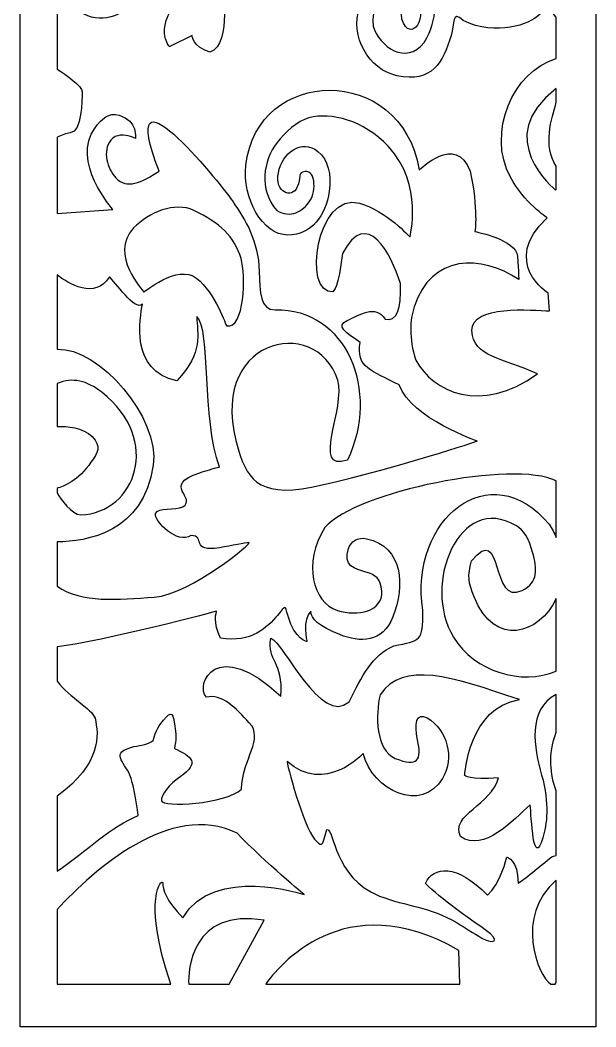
# Model space of a CAD drawing. Header units: centimetres. Extents: x -8.9 to 9, y -14 to 12.6.
# Drawn here: x -8.93 to -1.31, y -14.04 to -0.7 of the extents above; entities that cross this region are included whole.
import ezdxf

# ---------------------------------------------------------------- set-up
doc = ezdxf.new("R2010")
doc.units = ezdxf.units.CM
doc.header["$MEASUREMENT"] = 0
doc.layers.add('layer 1', color=7, linetype='Continuous')

msp = doc.modelspace()

# ---------------------------------------------------------------- linework, layer by layer
at = {"layer": 'layer 1', "color": 177}
for points, knots in [([(-1.30686, 12.6488), (-1.30686, 12.6488), (-8.93285, 12.6488), (-8.93285, 12.6488), (-8.93285, 12.6488), (-8.93285, 12.6488), (-8.93285, -14.04216), (-8.93285, -14.04216), (-8.93285, -14.04216), (-8.93285, -14.04216), (-1.30686, -14.04216), (-1.30686, -14.04216), (-1.30686, -14.04216), (-1.30686, -14.04216), (-1.30686, 12.6488), (-1.30686, 12.6488)], [0, 0, 0, 0, 0.2, 0.2, 0.2, 0.2, 0.4, 0.4, 0.4, 0.4, 0.6, 0.6, 0.6, 0.6, 1, 1, 1, 1]), ([(-8.44311, -3.26502), (-8.44311, -3.26502), (-8.44311, -2.25103), (-8.44311, -2.25103), (-8.44311, -2.25103), (-8.38408, -2.22346), (-8.32178, -2.20049), (-8.26856, -2.19431), (-8.26856, -2.19431), (-8.11183, -2.17616), (-8.11183, -1.75873), (-8.11183, -1.64982), (-8.11183, -1.64982), (-8.11183, -1.57101), (-8.32517, -1.42575), (-8.44311, -1.35144), (-8.44311, -1.35144), (-8.44311, -1.35144), (-8.44311, -0.27759), (-8.44311, -0.27759), (-8.44311, -0.27759), (-8.42477, -0.25977), (-8.40334, -0.25048), (-8.37825, -0.25229), (-8.37825, -0.25229), (-8.02957, -1.1079), (-7.12303, -0.50945), (-7.23212, 0.13777), (-7.23212, 0.13777), (-7.28057, 0.42518), (-7.57312, 0.67201), (-7.82309, 0.57047), (-7.82309, 0.57047), (-7.95831, 0.51554), (-8.00664, 0.41865), (-8.01136, 0.32333), (-8.01136, 0.32333), (-8.02648, 0.0174), (-7.95965, 0.05823), (-7.83611, 0.2291), (-7.83611, 0.2291), (-7.74578, 0.35405), (-7.54293, 0.3343), (-7.46907, 0.22075), (-7.46907, 0.22075), (-7.25953, -0.10156), (-7.83231, -0.63871), (-8.13997, -0.23611), (-8.13997, -0.23611), (-8.3545, 0.04455), (-8.31407, 0.70117), (-8.01721, 0.87565), (-8.01721, 0.87565), (-7.877, 0.95804), (-7.67312, 0.79437), (-7.56734, 0.76374), (-7.56734, 0.76374), (-7.02442, 0.59227), (-6.78322, 1.17679), (-6.67874, 0.50687), (-6.67874, 0.50687), (-6.61306, 0.08566), (-6.45621, 0.02201), (-6.75764, -0.31702), (-6.75764, -0.31702), (-7.19637, -0.81042), (-6.9521, -1.05089), (-6.9521, -1.05089), (-6.9521, -1.05089), (-6.9521, -1.05089), (-6.65434, -0.90569), (-6.65434, -0.90569), (-6.65434, -0.90569), (-6.65434, -0.90569), (-6.65434, -1.05089), (-6.41925, -1.12348), (-6.41925, -1.12348), (-6.26646, -1.07925), (-6.23006, -0.82606), (-6.22492, -0.63503), (-6.22492, -0.63503), (-6.21706, -0.34068), (-6.28506, -0.40676), (-5.97886, -0.46754), (-5.97886, -0.46754), (-5.89538, -0.48412), (-5.78622, -0.50552), (-5.64471, -0.53273), (-5.64471, -0.53273), (-5.18643, -0.54772), (-4.92132, -0.43086), (-4.66973, -0.01169), (-4.66973, -0.01169), (-4.29884, 0.60629), (-4.49478, 1.85725), (-5.40587, 1.77515), (-5.40587, 1.77515), (-5.72626, 1.74629), (-6.01742, 1.30606), (-6.03519, 0.95557), (-6.03519, 0.95557), (-6.05657, 0.53509), (-5.76348, 0.33302), (-5.60432, 0.2196), (-5.60432, 0.2196), (-5.45771, 0.11512), (-4.96164, 0.34785), (-5.36484, 0.54703), (-5.36484, 0.54703), (-5.61513, 0.67065), (-5.75263, 0.74906), (-5.72946, 0.9666), (-5.72946, 0.9666), (-5.67103, 1.51674), (-5.04414, 1.60298), (-4.84373, 1.13447), (-4.84373, 1.13447), (-4.66979, 0.72781), (-4.79705, 0.30892), (-5.08234, 0.04944), (-5.08234, 0.04944), (-5.42619, -0.26337), (-5.72168, -0.20253), (-5.98045, 0.00572), (-5.98045, 0.00572), (-6.478, 0.40618), (-6.50828, 1.15718), (-6.3008, 1.77747), (-6.3008, 1.77747), (-6.11378, 2.33658), (-5.68682, 2.50785), (-5.21492, 2.66637), (-5.21492, 2.66637), (-4.93474, 2.76046), (-4.82561, 2.78992), (-4.53058, 2.73638), (-4.53058, 2.73638), (-3.77608, 2.59939), (-2.86172, 2.17777), (-2.86172, 1.94381), (-2.86172, 1.94381), (-3.62966, 2.43385), (-4.56997, 1.99826), (-4.52296, 1.79863), (-4.52296, 1.79863), (-3.97444, 1.61713), (-4.20951, 1.34488), (-4.20951, 1.34488), (-4.20951, 1.34488), (-4.20951, 1.34488), (-4.05279, 1.32672), (-3.64533, 1.18152), (-3.64533, 1.18152), (-3.84121, 0.89796), (-3.61625, 0.09369), (-3.50844, -0.24459), (-3.50844, -0.24459), (-3.46675, -0.37544), (-3.43914, -0.42453), (-3.44275, -0.56089), (-3.44275, -0.56089), (-3.4458, -0.67372), (-3.47442, -0.83253), (-3.58263, -0.99644), (-3.58263, -0.99644), (-3.81772, -1.30498), (-4.17817, -1.05089), (-4.25652, -0.77864), (-4.25652, -0.77864), (-4.27929, -0.56767), (-4.2114, -0.48438), (-4.13279, -0.48061), (-4.13279, -0.48061), (-3.94257, -0.47147), (-3.88578, -0.48623), (-3.87672, -0.68614), (-3.87672, -0.68614), (-3.76447, -1.02955), (-3.48813, -0.65452), (-3.71415, -0.38347), (-3.71415, -0.38347), (-3.95546, -0.09403), (-4.30163, -0.17114), (-4.43384, -0.53015), (-4.43384, -0.53015), (-4.57388, -0.91033), (-4.30891, -1.35965), (-3.94156, -1.43715), (-3.94156, -1.43715), (-3.47372, -1.53587), (-3.33164, -1.25799), (-3.2251, -0.90324), (-3.2251, -0.90324), (-3.18032, -0.75403), (-3.21365, -0.55593), (-3.06591, -0.70664), (-3.06591, -0.70664), (-2.62246, -0.92021), (-2.17999, -0.75253), (-2.06246, -0.63344), (-2.06246, -0.63344), (-1.99526, -0.56537), (-1.89667, -0.55994), (-1.83159, -0.66163), (-1.83159, -0.66163), (-1.83159, -0.66163), (-1.83159, -1.2094), (-1.83159, -1.2094), (-1.83159, -1.2094), (-2.40402, -1.37504), (-2.75682, -2.19286), (-2.43929, -2.78165), (-2.43929, -2.78165), (-2.26043, -3.11332), (-1.95275, -3.3196), (-1.95275, -3.3196), (-1.95275, -3.3196), (-2.57963, -3.91853), (-1.93708, -4.31782), (-1.93708, -4.31782), (-1.93708, -4.31782), (-1.93708, -4.31782), (-1.9214, -4.55377), (-1.9214, -4.55377), (-1.9214, -4.55377), (-2.14622, -4.54245), (-2.96545, -4.47405), (-2.94888, -4.81521), (-2.94888, -4.81521), (-2.93153, -5.16982), (-2.54277, -5.17669), (-2.07813, -5.38865), (-2.07813, -5.38865), (-2.84605, -5.93315), (-3.45726, -5.6246), (-3.69234, -5.20717), (-3.69234, -5.20717), (-3.78638, -4.9077), (-3.77021, -4.67458), (-3.71329, -4.50018), (-3.71329, -4.50018), (-3.48451, -3.79924), (-2.83103, -3.80715), (-2.32887, -4.13632), (-2.32887, -4.13632), (-2.32887, -4.13632), (-2.32887, -4.04559), (-2.34456, -3.82778), (-2.34456, -3.82778), (-2.36023, -3.60999), (-2.90875, -3.5011), (-2.90875, -3.5011), (-2.90875, -3.5011), (-2.90875, -3.5011), (-2.86172, -3.21069), (-2.97143, -2.70251), (-2.97143, -2.70251), (-3.15949, -2.19431), (-3.64533, -2.68436), (-3.64533, -2.68436), (-3.64533, -2.68436), (-3.89104, -1.26146), (-5.79851, -1.31378), (-5.94375, -2.62709), (-5.94375, -2.62709), (-5.99081, -3.05275), (-5.72628, -3.54835), (-5.38514, -3.54891), (-5.38514, -3.54891), (-5.07226, -3.54944), (-4.88553, -3.28764), (-4.83949, -2.96993), (-4.83949, -2.96993), (-4.80672, -2.74387), (-4.85251, -2.54755), (-4.98797, -2.43992), (-4.98797, -2.43992), (-5.20337, -2.26877), (-5.46153, -2.45974), (-5.51264, -2.72274), (-5.51264, -2.72274), (-5.56344, -2.98357), (-5.33079, -3.07754), (-5.26222, -2.91116), (-5.26222, -2.91116), (-5.21148, -2.788), (-5.25083, -2.73861), (-5.1919, -2.71513), (-5.1919, -2.71513), (-5.01766, -2.64572), (-5.00424, -2.96364), (-5.09466, -3.09674), (-5.09466, -3.09674), (-5.18707, -3.23273), (-5.35451, -3.33342), (-5.53449, -3.22227), (-5.53449, -3.22227), (-5.77187, -2.94666), (-5.71677, -2.55949), (-5.53034, -2.32328), (-5.53034, -2.32328), (-5.42127, -2.18508), (-5.26652, -2.03774), (-5.10772, -1.99526), (-5.10772, -1.99526), (-4.81298, -1.91636), (-4.38885, -2.02556), (-4.05279, -2.37581), (-4.05279, -2.37581), (-3.58263, -2.88401), (-3.77071, -3.57369), (-3.77071, -3.57369), (-3.77071, -3.57369), (-3.77071, -3.57369), (-4.08148, -3.22819), (-4.43733, -3.12695), (-4.43733, -3.12695), (-5.00525, -2.9654), (-5.20007, -4.33137), (-4.78937, -4.29968), (-4.78937, -4.29968), (-4.78937, -4.29968), (-4.71102, -4.24523), (-4.66401, -3.79148), (-4.66401, -3.79148), (-4.33489, -3.1744), (-4.02145, -3.79148), (-3.89607, -4.19078), (-3.89607, -4.19078), (-3.8804, -4.53563), (-3.9431, -4.69897), (-4.0998, -4.66268), (-4.0998, -4.66268), (-4.22518, -4.46302), (-4.44459, -4.60822), (-4.60131, -4.68082), (-4.60131, -4.68082), (-4.75803, -4.75343), (-4.61698, -4.84418), (-4.42892, -4.97122), (-4.42892, -4.97122), (-4.49162, -5.2979), (-4.2722, -5.35236), (-3.91174, -5.53385), (-3.91174, -5.53385), (-3.73935, -5.9876), (-2.87741, -6.278), (-2.87741, -6.278), (-2.87741, -6.278), (-2.87741, -6.278), (-3.89607, -6.62284), (-4.93042, -6.85879), (-4.93042, -6.85879), (-5.73433, -7.05333), (-5.91358, -6.81167), (-6.03784, -6.41074), (-6.03784, -6.41074), (-6.50574, -4.9013), (-5.00687, -4.59517), (-4.72616, -5.4696), (-4.72616, -5.4696), (-4.61137, -5.82722), (-5.08914, -6.70456), (-4.5974, -6.53038), (-4.5974, -6.53038), (-4.15956, -5.61517), (-4.61354, -4.51488), (-5.55362, -4.53949), (-5.55362, -4.53949), (-5.75605, -4.54478), (-5.75715, -4.30385), (-5.76583, -4.03054), (-5.76583, -4.03054), (-5.77893, -3.62002), (-5.94007, -3.361), (-6.12077, -3.09665), (-6.12077, -3.09665), (-6.31298, -2.81546), (-7.67906, -1.15146), (-7.09315, -2.70251), (-7.09315, -2.70251), (-7.32822, -2.85223), (-7.5211, -2.94733), (-7.66425, -2.79096), (-7.66425, -2.79096), (-7.77553, -2.66942), (-7.85107, -2.43667), (-7.73024, -2.28991), (-7.73024, -2.28991), (-7.6964, -2.24882), (-7.65209, -2.23112), (-7.60718, -2.22628), (-7.60718, -2.22628), (-7.50837, -2.2156), (-7.40659, -2.26691), (-7.40659, -2.26691), (-7.40659, -2.26691), (-7.40659, -2.26691), (-7.36865, -2.03251), (-7.62236, -1.95856), (-7.62236, -1.95856), (-7.75842, -1.91898), (-7.85235, -2.00903), (-7.93999, -2.12659), (-7.93999, -2.12659), (-8.27005, -2.5692), (-7.70437, -3.21069), (-7.70437, -3.21069), (-7.70437, -3.21069), (-7.70437, -3.21069), (-8.44311, -3.26502), (-8.44311, -3.26502)], [0, 0, 0, 0, 0.00961538, 0.00961538, 0.00961538, 0.00961538, 0.01923077, 0.01923077, 0.01923077, 0.01923077, 0.02884615, 0.02884615, 0.02884615, 0.02884615, 0.03846154, 0.03846154, 0.03846154, 0.03846154, 0.04807692, 0.04807692, 0.04807692, 0.04807692, 0.05769231, 0.05769231, 0.05769231, 0.05769231, 0.06730769, 0.06730769, 0.06730769, 0.06730769, 0.07692308, 0.07692308, 0.07692308, 0.07692308, 0.08653846, 0.08653846, 0.08653846, 0.08653846, 0.09615385, 0.09615385, 0.09615385, 0.09615385, 0.10576923, 0.10576923, 0.10576923, 0.10576923, 0.11538462, 0.11538462, 0.11538462, 0.11538462, 0.125, 0.125, 0.125, 0.125, 0.13461538, 0.13461538, 0.13461538, 0.13461538, 0.14423077, 0.14423077, 0.14423077, 0.14423077, 0.15384615, 0.15384615, 0.15384615, 0.15384615, 0.16346154, 0.16346154, 0.16346154, 0.16346154, 0.17307692, 0.17307692, 0.17307692, 0.17307692, 0.18269231, 0.18269231, 0.18269231, 0.18269231, 0.19230769, 0.19230769, 0.19230769, 0.19230769, 0.20192308, 0.20192308, 0.20192308, 0.20192308, 0.21153846, 0.21153846, 0.21153846, 0.21153846, 0.22115385, 0.22115385, 0.22115385, 0.22115385, 0.23076923, 0.23076923, 0.23076923, 0.23076923, 0.24038462, 0.24038462, 0.24038462, 0.24038462, 0.25, 0.25, 0.25, 0.25, 0.25961538, 0.25961538, 0.25961538, 0.25961538, 0.26923077, 0.26923077, 0.26923077, 0.26923077, 0.27884615, 0.27884615, 0.27884615, 0.27884615, 0.28846154, 0.28846154, 0.28846154, 0.28846154, 0.29807692, 0.29807692, 0.29807692, 0.29807692, 0.30769231, 0.30769231, 0.30769231, 0.30769231, 0.31730769, 0.31730769, 0.31730769, 0.31730769, 0.32692308, 0.32692308, 0.32692308, 0.32692308, 0.33653846, 0.33653846, 0.33653846, 0.33653846, 0.34615385, 0.34615385, 0.34615385, 0.34615385, 0.35576923, 0.35576923, 0.35576923, 0.35576923, 0.36538462, 0.36538462, 0.36538462, 0.36538462, 0.375, 0.375, 0.375, 0.375, 0.38461538, 0.38461538, 0.38461538, 0.38461538, 0.39423077, 0.39423077, 0.39423077, 0.39423077, 0.40384615, 0.40384615, 0.40384615, 0.40384615, 0.41346154, 0.41346154, 0.41346154, 0.41346154, 0.42307692, 0.42307692, 0.42307692, 0.42307692, 0.43269231, 0.43269231, 0.43269231, 0.43269231, 0.44230769, 0.44230769, 0.44230769, 0.44230769, 0.45192308, 0.45192308, 0.45192308, 0.45192308, 0.46153846, 0.46153846, 0.46153846, 0.46153846, 0.47115385, 0.47115385, 0.47115385, 0.47115385, 0.48076923, 0.48076923, 0.48076923, 0.48076923, 0.49038462, 0.49038462, 0.49038462, 0.49038462, 0.5, 0.5, 0.5, 0.5, 0.50961538, 0.50961538, 0.50961538, 0.50961538, 0.51923077, 0.51923077, 0.51923077, 0.51923077, 0.52884615, 0.52884615, 0.52884615, 0.52884615, 0.53846154, 0.53846154, 0.53846154, 0.53846154, 0.54807692, 0.54807692, 0.54807692, 0.54807692, 0.55769231, 0.55769231, 0.55769231, 0.55769231, 0.56730769, 0.56730769, 0.56730769, 0.56730769, 0.57692308, 0.57692308, 0.57692308, 0.57692308, 0.58653846, 0.58653846, 0.58653846, 0.58653846, 0.59615385, 0.59615385, 0.59615385, 0.59615385, 0.60576923, 0.60576923, 0.60576923, 0.60576923, 0.61538462, 0.61538462, 0.61538462, 0.61538462, 0.625, 0.625, 0.625, 0.625, 0.63461538, 0.63461538, 0.63461538, 0.63461538, 0.64423077, 0.64423077, 0.64423077, 0.64423077, 0.65384615, 0.65384615, 0.65384615, 0.65384615, 0.66346154, 0.66346154, 0.66346154, 0.66346154, 0.67307692, 0.67307692, 0.67307692, 0.67307692, 0.68269231, 0.68269231, 0.68269231, 0.68269231, 0.69230769, 0.69230769, 0.69230769, 0.69230769, 0.70192308, 0.70192308, 0.70192308, 0.70192308, 0.71153846, 0.71153846, 0.71153846, 0.71153846, 0.72115385, 0.72115385, 0.72115385, 0.72115385, 0.73076923, 0.73076923, 0.73076923, 0.73076923, 0.74038462, 0.74038462, 0.74038462, 0.74038462, 0.75, 0.75, 0.75, 0.75, 0.75961538, 0.75961538, 0.75961538, 0.75961538, 0.76923077, 0.76923077, 0.76923077, 0.76923077, 0.77884615, 0.77884615, 0.77884615, 0.77884615, 0.78846154, 0.78846154, 0.78846154, 0.78846154, 0.79807692, 0.79807692, 0.79807692, 0.79807692, 0.80769231, 0.80769231, 0.80769231, 0.80769231, 0.81730769, 0.81730769, 0.81730769, 0.81730769, 0.82692308, 0.82692308, 0.82692308, 0.82692308, 0.83653846, 0.83653846, 0.83653846, 0.83653846, 0.84615385, 0.84615385, 0.84615385, 0.84615385, 0.85576923, 0.85576923, 0.85576923, 0.85576923, 0.86538462, 0.86538462, 0.86538462, 0.86538462, 0.875, 0.875, 0.875, 0.875, 0.88461538, 0.88461538, 0.88461538, 0.88461538, 0.89423077, 0.89423077, 0.89423077, 0.89423077, 0.90384615, 0.90384615, 0.90384615, 0.90384615, 0.91346154, 0.91346154, 0.91346154, 0.91346154, 0.92307692, 0.92307692, 0.92307692, 0.92307692, 0.93269231, 0.93269231, 0.93269231, 0.93269231, 0.94230769, 0.94230769, 0.94230769, 0.94230769, 0.95192308, 0.95192308, 0.95192308, 0.95192308, 0.96153846, 0.96153846, 0.96153846, 0.96153846, 0.97115385, 0.97115385, 0.97115385, 0.97115385, 0.98076923, 0.98076923, 0.98076923, 0.98076923, 1, 1, 1, 1]), ([(-1.83159, -1.60738), (-1.83159, -1.60738), (-1.83159, -1.78753), (-1.83159, -1.78753), (-1.83159, -1.78753), (-1.89136, -2.0044), (-2.01364, -2.36962), (-1.83159, -2.63354), (-1.83159, -2.63354), (-1.83159, -2.63354), (-1.83159, -2.94322), (-1.83159, -2.94322), (-1.83159, -2.94322), (-1.83739, -2.94838), (-1.84088, -2.95121), (-1.84088, -2.95121), (-1.84088, -2.95121), (-1.84088, -2.95121), (-2.70161, -2.25892), (-1.83159, -1.60738)], [0, 0, 0, 0, 0.16666667, 0.16666667, 0.16666667, 0.16666667, 0.33333333, 0.33333333, 0.33333333, 0.33333333, 0.5, 0.5, 0.5, 0.5, 0.66666667, 0.66666667, 0.66666667, 0.66666667, 1, 1, 1, 1]), ([(-7.29688, -4.29968), (-7.29688, -4.28608), (-7.76409, -3.81304), (-7.42912, -3.45487), (-7.42912, -3.45487), (-7.23457, -3.24688), (-6.88055, -3.10329), (-6.63072, -3.2224), (-6.63072, -3.2224), (-6.28815, -3.38572), (-6.09444, -3.56853), (-6.00683, -3.86091), (-6.00683, -3.86091), (-5.94291, -4.07426), (-5.95571, -4.80055), (-6.19985, -4.75343), (-6.19985, -4.75343), (-6.19985, -4.75343), (-6.352, -4.31296), (-6.5942, -4.12208), (-6.5942, -4.12208), (-6.85082, -3.91986), (-7.29688, -4.32045), (-7.29688, -4.29968)], [0, 0, 0, 0, 0.14285714, 0.14285714, 0.14285714, 0.14285714, 0.28571429, 0.28571429, 0.28571429, 0.28571429, 0.42857143, 0.42857143, 0.42857143, 0.42857143, 0.57142857, 0.57142857, 0.57142857, 0.57142857, 0.71428571, 0.71428571, 0.71428571, 0.71428571, 1, 1, 1, 1]), ([(-8.44311, -8.20076), (-8.44311, -8.20076), (-8.44311, -7.61494), (-8.44311, -7.61494), (-8.44311, -7.61494), (-8.06056, -7.61256), (-7.29511, -7.49395), (-7.17041, -6.60032), (-7.17041, -6.60032), (-7.08289, -5.97319), (-7.88283, -5.03279), (-8.44311, -5.06182), (-8.44311, -5.06182), (-8.44311, -5.06182), (-8.44311, -4.07708), (-8.44311, -4.07708), (-8.44311, -4.07708), (-8.29975, -4.1867), (-7.93734, -4.41588), (-7.75138, -4.10003), (-7.75138, -4.10003), (-7.68868, -4.15448), (-7.40659, -4.57193), (-7.31255, -4.46302), (-7.31255, -4.46302), (-7.34391, -4.64452), (-7.48495, -5.35236), (-6.85808, -5.4794), (-6.85808, -5.4794), (-6.49762, -5.09827), (-6.59164, -4.86231), (-6.59164, -4.62638), (-6.59164, -4.62638), (-6.40358, -4.80786), (-6.52896, -5.96944), (-6.29389, -6.62284), (-6.29389, -6.62284), (-6.37615, -6.64325), (-6.46945, -6.67134), (-6.55396, -6.69845), (-6.55396, -6.69845), (-7.07424, -6.86552), (-6.57435, -7.03027), (-6.77971, -7.14918), (-6.77971, -7.14918), (-6.87375, -7.20363), (-7.10882, -7.14918), (-7.14016, -7.23993), (-7.14016, -7.23993), (-7.17152, -7.33068), (-6.84241, -7.65738), (-6.67001, -7.53032), (-6.67001, -7.53032), (-6.46868, -7.53032), (-6.68132, -7.75945), (-6.29, -7.69155), (-6.29, -7.69155), (-6.13402, -7.66446), (-5.94616, -7.63127), (-5.90208, -7.62106), (-5.90208, -7.62106), (-5.82372, -7.60293), (-6.67001, -8.31076), (-7.15583, -8.34706), (-7.15583, -8.34706), (-7.64481, -8.37768), (-8.11149, -8.43413), (-8.44311, -8.20076)], [0, 0, 0, 0, 0.05555556, 0.05555556, 0.05555556, 0.05555556, 0.11111111, 0.11111111, 0.11111111, 0.11111111, 0.16666667, 0.16666667, 0.16666667, 0.16666667, 0.22222222, 0.22222222, 0.22222222, 0.22222222, 0.27777778, 0.27777778, 0.27777778, 0.27777778, 0.33333333, 0.33333333, 0.33333333, 0.33333333, 0.38888889, 0.38888889, 0.38888889, 0.38888889, 0.44444444, 0.44444444, 0.44444444, 0.44444444, 0.5, 0.5, 0.5, 0.5, 0.55555556, 0.55555556, 0.55555556, 0.55555556, 0.61111111, 0.61111111, 0.61111111, 0.61111111, 0.66666667, 0.66666667, 0.66666667, 0.66666667, 0.72222222, 0.72222222, 0.72222222, 0.72222222, 0.77777778, 0.77777778, 0.77777778, 0.77777778, 0.83333333, 0.83333333, 0.83333333, 0.83333333, 0.88888889, 0.88888889, 0.88888889, 0.88888889, 1, 1, 1, 1]), ([(-8.44311, -6.96382), (-8.44311, -6.96382), (-8.44311, -6.90555), (-8.44311, -6.90555), (-8.44311, -6.90555), (-8.36636, -6.88244), (-8.15367, -6.7997), (-7.99457, -6.56007), (-7.99457, -6.56007), (-7.90605, -6.42679), (-7.85105, -6.34985), (-7.97886, -6.22008), (-7.97886, -6.22008), (-8.10236, -6.09473), (-8.31487, -6.08159), (-8.44311, -6.08676), (-8.44311, -6.08676), (-8.44311, -6.08676), (-8.44311, -5.5146), (-8.44311, -5.5146), (-8.44311, -5.5146), (-8.23523, -5.43103), (-8.04947, -5.47716), (-7.8529, -5.63141), (-7.8529, -5.63141), (-7.04246, -6.26733), (-7.40835, -7.22366), (-8.1275, -7.25809), (-8.1275, -7.25809), (-8.25716, -7.24443), (-8.38679, -7.05629), (-8.44311, -6.96382)], [0, 0, 0, 0, 0.11111111, 0.11111111, 0.11111111, 0.11111111, 0.22222222, 0.22222222, 0.22222222, 0.22222222, 0.33333333, 0.33333333, 0.33333333, 0.33333333, 0.44444444, 0.44444444, 0.44444444, 0.44444444, 0.55555556, 0.55555556, 0.55555556, 0.55555556, 0.66666667, 0.66666667, 0.66666667, 0.66666667, 0.77777778, 0.77777778, 0.77777778, 0.77777778, 1, 1, 1, 1]), ([(-8.44311, -11.97969), (-8.44311, -11.97969), (-8.44311, -10.98635), (-8.44311, -10.98635), (-8.44311, -10.98635), (-7.85147, -10.5493), (-7.89009, -10.1729), (-7.94101, -9.95176), (-7.94101, -9.95176), (-7.98508, -9.8191), (-8.26845, -9.69321), (-8.44311, -9.46208), (-8.44311, -9.46208), (-8.44311, -9.46208), (-8.44311, -9.00351), (-8.44311, -9.00351), (-8.44311, -9.00351), (-7.8388, -8.93856), (-6.33181, -8.53479), (-6.33181, -8.53479), (-6.33181, -8.53479), (-6.33181, -8.53479), (-6.38502, -8.68882), (-6.27862, -8.88905), (-6.27862, -8.88905), (-5.86719, -8.96051), (-5.66258, -8.74637), (-5.52332, -8.58868), (-5.52332, -8.58868), (-5.409, -8.45918), (-5.43363, -8.43219), (-5.38411, -8.60082), (-5.38411, -8.60082), (-5.29313, -8.91082), (-5.13489, -8.93525), (-5.13489, -8.93525), (-5.13489, -8.93525), (-5.13489, -8.93525), (-5.20139, -8.64262), (-5.0817, -8.53479), (-5.0817, -8.53479), (-5.0817, -8.63518), (-4.97575, -8.7356), (-4.69912, -8.8443), (-4.69912, -8.8443), (-4.42552, -8.95184), (-4.13411, -8.954), (-3.99653, -8.6098), (-3.99653, -8.6098), (-3.83167, -8.19741), (-3.85756, -7.67844), (-4.34303, -7.57308), (-4.34303, -7.57308), (-4.46029, -7.54765), (-4.55349, -7.60998), (-4.58447, -7.70289), (-4.58447, -7.70289), (-4.66172, -7.93451), (-4.49553, -7.97393), (-4.35174, -8.0158), (-4.35174, -8.0158), (-4.22151, -8.05371), (-4.15843, -8.09602), (-4.14389, -8.26891), (-4.14389, -8.26891), (-4.12153, -8.5351), (-4.46534, -8.60746), (-4.73084, -8.52281), (-4.73084, -8.52281), (-5.05531, -8.4193), (-5.19472, -7.89739), (-4.8955, -7.42587), (-4.8955, -7.42587), (-4.47932, -6.94389), (-2.39546, -6.52546), (-1.83159, -6.80701), (-1.83159, -6.80701), (-1.83159, -6.80701), (-1.83159, -7.55815), (-1.83159, -7.55815), (-1.83159, -7.55815), (-1.85665, -7.49928), (-1.88744, -7.44003), (-1.92492, -7.38093), (-1.92492, -7.38093), (-2.70585, -6.44652), (-3.78144, -7.3096), (-3.60078, -8.52362), (-3.60078, -8.52362), (-3.59287, -8.94396), (-3.63298, -8.91646), (-3.98212, -8.99411), (-3.98212, -8.99411), (-4.27366, -9.11553), (-4.4044, -9.39421), (-4.57633, -9.73614), (-4.57633, -9.73614), (-4.94871, -10.05957), (-5.44078, -8.95065), (-5.61367, -8.88905), (-5.61367, -8.88905), (-5.66686, -9.19708), (-5.44078, -9.19708), (-5.48068, -9.65912), (-5.48068, -9.65912), (-6.33181, -8.85824), (-6.62439, -9.50511), (-6.46482, -9.67454), (-6.46482, -9.67454), (-6.26939, -9.61498), (-6.07396, -9.82261), (-5.89697, -10.01239), (-5.89697, -10.01239), (-5.69812, -10.22558), (-5.98856, -10.47863), (-5.99933, -10.89127), (-5.99933, -10.89127), (-6.21212, -11.09149), (-7.04866, -11.13709), (-7.06196, -11.04468), (-7.06196, -11.04468), (-7.07243, -10.97178), (-6.95652, -10.82998), (-6.81147, -10.72787), (-6.81147, -10.72787), (-6.54615, -10.54113), (-6.66054, -10.45866), (-6.89039, -10.3522), (-6.89039, -10.3522), (-6.86311, -10.25114), (-6.86877, -10.1433), (-6.88313, -10.05725), (-6.88313, -10.05725), (-6.90997, -9.89615), (-6.91944, -9.83373), (-7.03444, -9.97606), (-7.03444, -9.97606), (-7.07615, -10.02768), (-7.1455, -10.12487), (-7.16878, -10.24615), (-7.16878, -10.24615), (-7.23733, -10.30389), (-7.32698, -10.30391), (-7.42605, -10.32803), (-7.42605, -10.32803), (-7.75494, -10.40812), (-7.55679, -10.52253), (-7.47913, -10.70624), (-7.47913, -10.70624), (-7.43735, -10.80509), (-7.39513, -11.0377), (-7.36915, -11.24225), (-7.36915, -11.24225), (-7.71355, -11.37705), (-8.05658, -11.71097), (-8.44311, -11.97969)], [0, 0, 0, 0, 0.025, 0.025, 0.025, 0.025, 0.05, 0.05, 0.05, 0.05, 0.075, 0.075, 0.075, 0.075, 0.1, 0.1, 0.1, 0.1, 0.125, 0.125, 0.125, 0.125, 0.15, 0.15, 0.15, 0.15, 0.175, 0.175, 0.175, 0.175, 0.2, 0.2, 0.2, 0.2, 0.225, 0.225, 0.225, 0.225, 0.25, 0.25, 0.25, 0.25, 0.275, 0.275, 0.275, 0.275, 0.3, 0.3, 0.3, 0.3, 0.325, 0.325, 0.325, 0.325, 0.35, 0.35, 0.35, 0.35, 0.375, 0.375, 0.375, 0.375, 0.4, 0.4, 0.4, 0.4, 0.425, 0.425, 0.425, 0.425, 0.45, 0.45, 0.45, 0.45, 0.475, 0.475, 0.475, 0.475, 0.5, 0.5, 0.5, 0.5, 0.525, 0.525, 0.525, 0.525, 0.55, 0.55, 0.55, 0.55, 0.575, 0.575, 0.575, 0.575, 0.6, 0.6, 0.6, 0.6, 0.625, 0.625, 0.625, 0.625, 0.65, 0.65, 0.65, 0.65, 0.675, 0.675, 0.675, 0.675, 0.7, 0.7, 0.7, 0.7, 0.725, 0.725, 0.725, 0.725, 0.75, 0.75, 0.75, 0.75, 0.775, 0.775, 0.775, 0.775, 0.8, 0.8, 0.8, 0.8, 0.825, 0.825, 0.825, 0.825, 0.85, 0.85, 0.85, 0.85, 0.875, 0.875, 0.875, 0.875, 0.9, 0.9, 0.9, 0.9, 0.925, 0.925, 0.925, 0.925, 0.95, 0.95, 0.95, 0.95, 1, 1, 1, 1]), ([(-1.83159, -8.36422), (-1.83159, -8.36422), (-1.83159, -9.32784), (-1.83159, -9.32784), (-1.83159, -9.32784), (-2.29221, -9.52167), (-2.91319, -9.3364), (-3.19134, -8.87809), (-3.19134, -8.87809), (-3.62106, -8.17013), (-3.10725, -6.95607), (-2.3674, -7.39927), (-2.3674, -7.39927), (-2.25975, -7.4492), (-2.18625, -7.59431), (-2.14543, -7.74933), (-2.14543, -7.74933), (-2.08467, -7.9802), (-2.06412, -8.14762), (-2.28191, -8.25702), (-2.28191, -8.25702), (-2.71652, -8.47542), (-2.5226, -7.33415), (-2.95227, -7.86583), (-2.95227, -7.86583), (-3.01107, -8.06726), (-2.99571, -8.15501), (-2.91928, -8.3447), (-2.91928, -8.3447), (-2.64651, -9.02162), (-2.05377, -8.84267), (-1.83159, -8.36422)], [0, 0, 0, 0, 0.11111111, 0.11111111, 0.11111111, 0.11111111, 0.22222222, 0.22222222, 0.22222222, 0.22222222, 0.33333333, 0.33333333, 0.33333333, 0.33333333, 0.44444444, 0.44444444, 0.44444444, 0.44444444, 0.55555556, 0.55555556, 0.55555556, 0.55555556, 0.66666667, 0.66666667, 0.66666667, 0.66666667, 0.77777778, 0.77777778, 0.77777778, 0.77777778, 1, 1, 1, 1]), ([(-1.83159, -9.63869), (-1.83159, -9.63869), (-1.83159, -10.13685), (-1.83159, -10.13685), (-1.83159, -10.13685), (-1.94311, -10.44287), (-1.91115, -10.69595), (-1.83159, -10.91602), (-1.83159, -10.91602), (-1.83159, -10.91602), (-1.83159, -11.77103), (-1.83159, -11.77103), (-1.83159, -11.77103), (-1.85955, -11.7769), (-1.88071, -11.78219), (-1.88952, -11.78901), (-1.88952, -11.78901), (-2.05033, -11.91346), (-2.26584, -12.0988), (-2.33615, -12.13952), (-2.33615, -12.13952), (-2.33615, -11.82686), (-2.48612, -11.79212), (-2.48612, -11.79212), (-2.48612, -11.79212), (-2.48612, -11.79212), (-2.57612, -12.15689), (-2.74109, -12.29584), (-2.74109, -12.29584), (-3.15249, -11.87234), (-3.45935, -11.91273), (-3.56226, -12.14034), (-3.56226, -12.14034), (-3.35593, -12.35373), (-2.98053, -12.60575), (-2.77155, -12.75615), (-2.77155, -12.75615), (-2.55222, -12.91397), (-2.66283, -12.95537), (-2.81538, -12.86515), (-2.81538, -12.86515), (-2.93062, -12.79855), (-3.03877, -12.72918), (-3.14572, -12.66445), (-3.14572, -12.66445), (-3.51124, -12.4432), (-3.81304, -12.45002), (-4.17069, -12.30811), (-4.17069, -12.30811), (-4.78946, -12.06261), (-4.7622, -11.41342), (-4.87085, -11.42737), (-4.87085, -11.42737), (-4.92708, -11.67488), (-4.94959, -11.64882), (-5.03324, -11.55438), (-5.03324, -11.55438), (-5.17782, -11.39116), (-5.41255, -10.52632), (-5.39578, -10.52416), (-5.39578, -10.52416), (-4.90084, -10.97576), (-4.38783, -10.41852), (-4.38783, -10.41852), (-4.38783, -10.41852), (-4.26313, -10.92398), (-3.60982, -11.20947), (-3.33799, -10.75005), (-3.33799, -10.75005), (-3.17692, -10.4778), (-3.27297, -10.10354), (-3.54282, -9.94748), (-3.54282, -9.94748), (-3.68897, -9.86295), (-3.71203, -10.03176), (-3.66837, -10.23895), (-3.66837, -10.23895), (-3.61216, -10.50551), (-3.66228, -10.60693), (-3.96338, -10.4838), (-3.96338, -10.4838), (-4.22694, -10.37599), (-4.22696, -9.90824), (-4.16402, -9.64097), (-4.16402, -9.64097), (-3.8563, -9.18739), (-3.23188, -9.39719), (-2.31766, -9.70575), (-2.31766, -9.70575), (-2.98907, -9.80296), (-3.04501, -10.7101), (-3.04501, -10.7101), (-3.04501, -10.7101), (-3.04501, -10.7101), (-2.98907, -10.7749), (-2.59741, -10.7425), (-2.59741, -10.7425), (-2.68133, -11.09888), (-3.24084, -11.22846), (-3.10096, -11.52006), (-3.10096, -11.52006), (-2.79329, -11.73397), (-2.40146, -11.3061), (-2.17778, -11.09888), (-2.17778, -11.09888), (-2.15739, -11.24847), (-2.14258, -11.9662), (-2.0091, -11.53626), (-2.0091, -11.53626), (-1.95662, -11.36725), (-1.91756, -11.08323), (-2.02488, -10.70511), (-2.02488, -10.70511), (-2.12837, -10.34042), (-2.21607, -9.83418), (-1.83159, -9.63869)], [0, 0, 0, 0, 0.03333333, 0.03333333, 0.03333333, 0.03333333, 0.06666667, 0.06666667, 0.06666667, 0.06666667, 0.1, 0.1, 0.1, 0.1, 0.13333333, 0.13333333, 0.13333333, 0.13333333, 0.16666667, 0.16666667, 0.16666667, 0.16666667, 0.2, 0.2, 0.2, 0.2, 0.23333333, 0.23333333, 0.23333333, 0.23333333, 0.26666667, 0.26666667, 0.26666667, 0.26666667, 0.3, 0.3, 0.3, 0.3, 0.33333333, 0.33333333, 0.33333333, 0.33333333, 0.36666667, 0.36666667, 0.36666667, 0.36666667, 0.4, 0.4, 0.4, 0.4, 0.43333333, 0.43333333, 0.43333333, 0.43333333, 0.46666667, 0.46666667, 0.46666667, 0.46666667, 0.5, 0.5, 0.5, 0.5, 0.53333333, 0.53333333, 0.53333333, 0.53333333, 0.56666667, 0.56666667, 0.56666667, 0.56666667, 0.6, 0.6, 0.6, 0.6, 0.63333333, 0.63333333, 0.63333333, 0.63333333, 0.66666667, 0.66666667, 0.66666667, 0.66666667, 0.7, 0.7, 0.7, 0.7, 0.73333333, 0.73333333, 0.73333333, 0.73333333, 0.76666667, 0.76666667, 0.76666667, 0.76666667, 0.8, 0.8, 0.8, 0.8, 0.83333333, 0.83333333, 0.83333333, 0.83333333, 0.86666667, 0.86666667, 0.86666667, 0.86666667, 0.9, 0.9, 0.9, 0.9, 0.93333333, 0.93333333, 0.93333333, 0.93333333, 1, 1, 1, 1]), ([(-8.44311, -13.47426), (-8.44311, -13.47426), (-8.44311, -12.48537), (-8.44311, -12.48537), (-8.44311, -12.48537), (-7.95297, -11.9578), (-6.95117, -11.05168), (-6.0598, -11.47348), (-6.0598, -11.47348), (-5.67412, -11.87393), (-5.16875, -12.28979), (-5.16875, -12.28979), (-5.16875, -12.28979), (-5.16875, -12.28979), (-6.36568, -11.88934), (-6.77795, -12.59782), (-6.77795, -12.59782), (-7.00405, -12.36679), (-7.04395, -12.21277), (-7.04395, -12.13577), (-7.04395, -12.13577), (-7.04395, -12.05916), (-7.32761, -12.3197), (-6.93809, -13.47426), (-6.93809, -13.47426), (-6.93809, -13.47426), (-8.44311, -13.47426), (-8.44311, -13.47426)], [0, 0, 0, 0, 0.125, 0.125, 0.125, 0.125, 0.25, 0.25, 0.25, 0.25, 0.375, 0.375, 0.375, 0.375, 0.5, 0.5, 0.5, 0.5, 0.625, 0.625, 0.625, 0.625, 0.75, 0.75, 0.75, 0.75, 1, 1, 1, 1]), ([(-1.83159, -12.09737), (-1.83159, -12.09737), (-1.83159, -13.44921), (-1.83159, -13.44921), (-1.83159, -13.44921), (-1.83565, -13.46013), (-1.8407, -13.46839), (-1.84659, -13.47426), (-1.84659, -13.47426), (-1.84659, -13.47426), (-1.90534, -13.47426), (-1.90534, -13.47426), (-1.90534, -13.47426), (-2.07402, -13.3712), (-2.38879, -12.5711), (-1.83159, -12.09737)], [0, 0, 0, 0, 0.2, 0.2, 0.2, 0.2, 0.4, 0.4, 0.4, 0.4, 0.6, 0.6, 0.6, 0.6, 1, 1, 1, 1]), ([(-3.10824, -13.47426), (-3.10824, -13.47426), (-5.67888, -13.47426), (-5.67888, -13.47426), (-5.67888, -13.47426), (-5.53216, -13.26614), (-4.64605, -12.14579), (-3.12067, -13.02907), (-3.12067, -13.02907), (-3.12067, -13.02907), (-3.10824, -13.47426), (-3.10824, -13.47426)], [0, 0, 0, 0, 0.25, 0.25, 0.25, 0.25, 0.5, 0.5, 0.5, 0.5, 1, 1, 1, 1]), ([(-6.16242, -13.47426), (-6.16242, -13.47426), (-6.69869, -13.47426), (-6.69869, -13.47426), (-6.69869, -13.47426), (-6.71651, -13.30831), (-6.66089, -12.46183), (-5.70072, -12.62863), (-5.70072, -12.62863), (-5.70072, -12.62863), (-6.16242, -13.47426), (-6.16242, -13.47426)], [0, 0, 0, 0, 0.25, 0.25, 0.25, 0.25, 0.5, 0.5, 0.5, 0.5, 1, 1, 1, 1])]:
    msp.add_open_spline(points, degree=3, knots=knots, dxfattribs=at)

doc.saveas('drawing.dxf')
